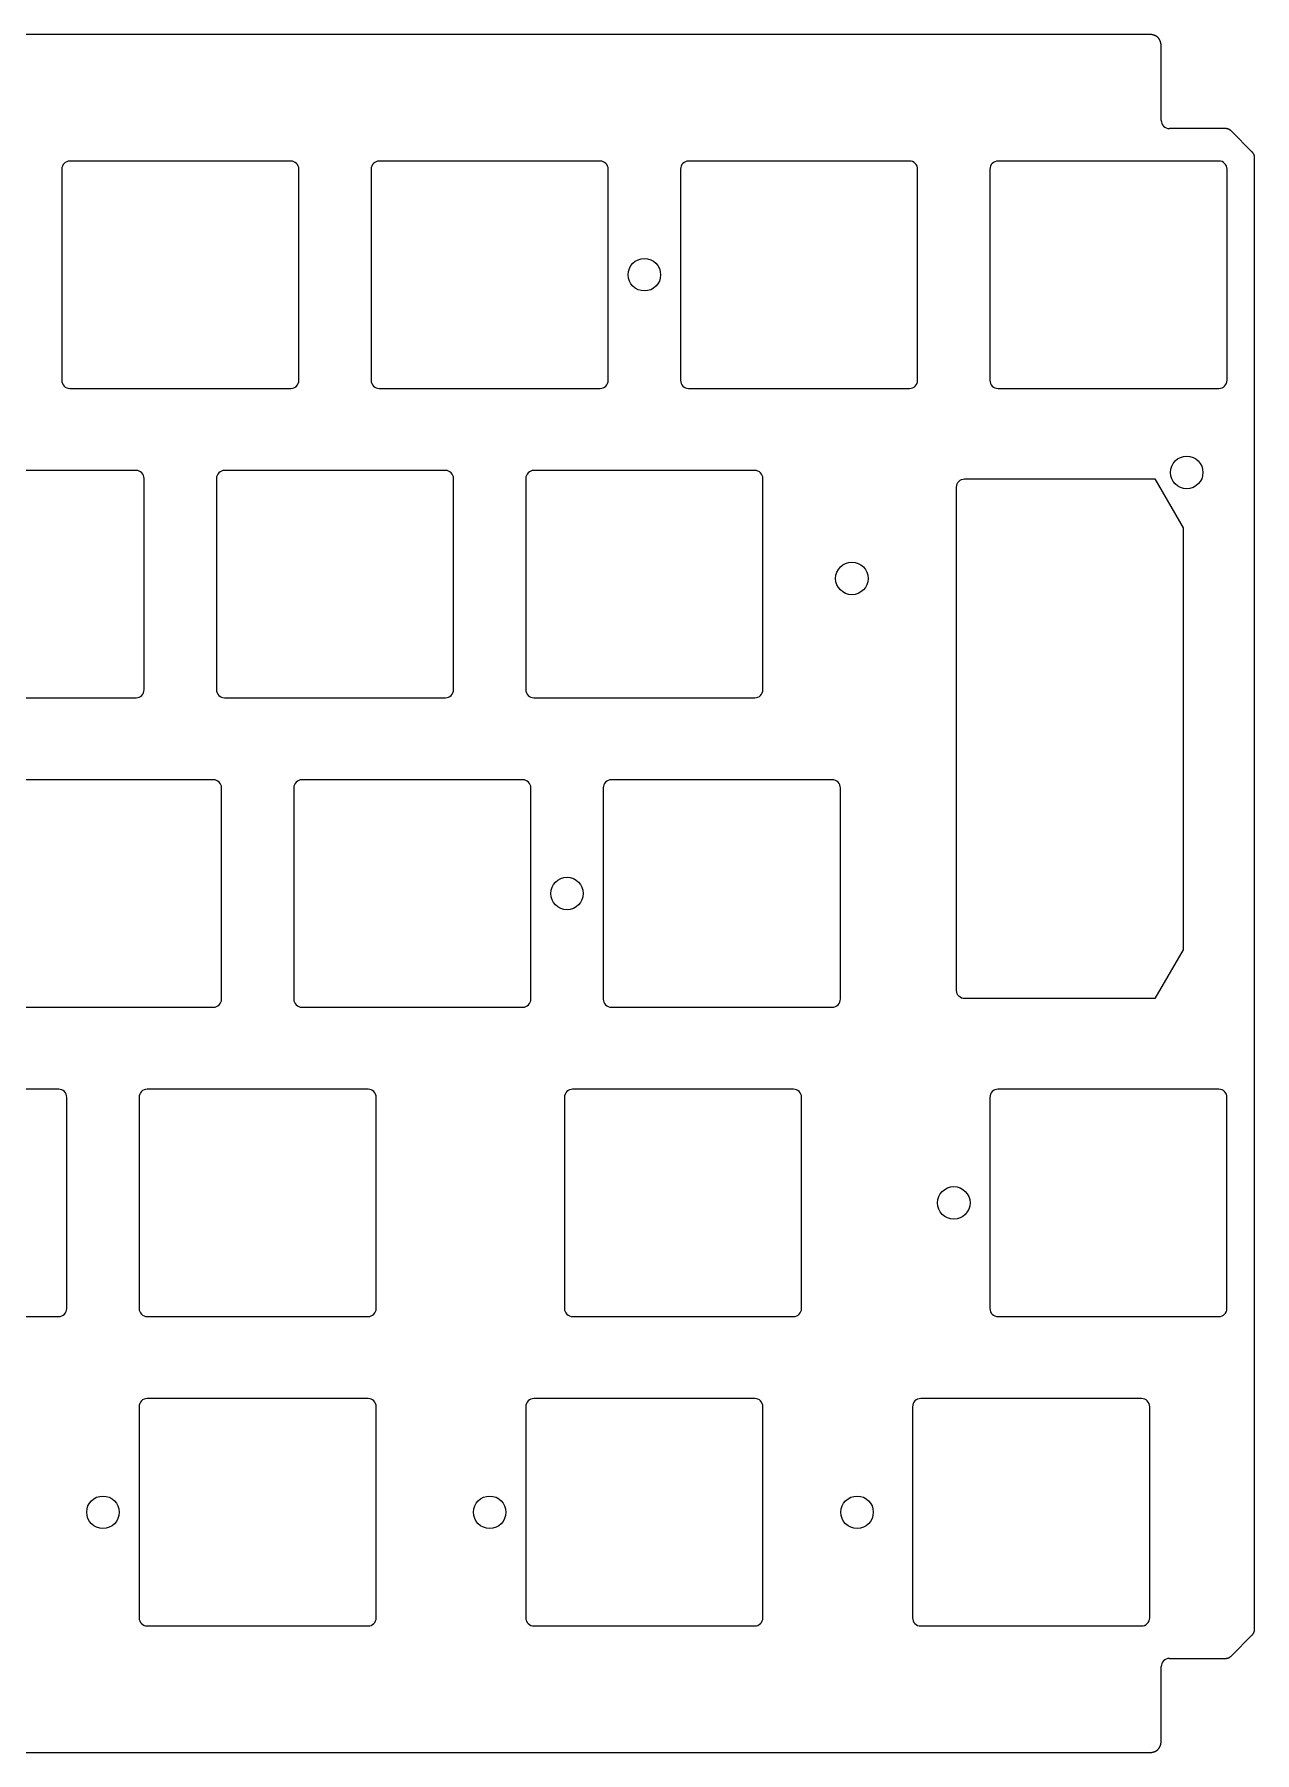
# Model space of a CAD drawing. Header units: millimetres. Extents: x -9 to 276, y -91 to 15.
# Drawn here: x 200.6 to 275.7, y -91 to 14.8 of the extents above; entities that cross this region are included whole.
import ezdxf

# ---------------------------------------------------------------- set-up
doc = ezdxf.new("R2010")
doc.units = ezdxf.units.MM
doc.layers.get('0').update_dxf_attribs({"linetype": 'CONTINUOUS'})
doc.layers.add('BLACK', color=7, linetype='CONTINUOUS')
doc.layers.add('Edge.Cuts', color=53, linetype='CONTINUOUS', true_color=0xc8a339)

msp = doc.modelspace()

# ---------------------------------------------------------------- linework, layer by layer
for points in [[(240.35, 6.5), (240.35, -6.5, 0.4142123908), (240.85, -7), (254.45, -7, 0.4142135624), (254.95, -6.5), (254.95, 6.5, 0.4142135624), (254.45, 7), (240.85, 7, 0.4142123908)], [(259.4, 6.5), (259.4, -6.5, 0.4142123908), (259.9, -7), (273.5, -7, 0.4142135624), (274, -6.5), (274, 6.5, 0.4142135624), (273.5, 7), (259.9, 7, 0.4142123908)], [(257.34375, -44.075), (257.34375, -13.075, -0.4142135624), (257.84375, -12.575), (269.56175, -12.575), (271.29375, -15.575), (271.29375, -41.575), (269.56175, -44.575), (257.84375, -44.575, -0.4142123908)], [(235.59375, -31.6), (235.59375, -44.6, 0.4142123908), (236.09375, -45.1), (249.69375, -45.1, 0.4142135624), (250.19375, -44.6), (250.19375, -31.6, 0.4142135624), (249.69375, -31.1), (236.09375, -31.1, 0.4142123908)]]:
    msp.add_lwpolyline(points, format="xyb", close=True)
for centre in [(238.125, 0), (271.51875, -12.175), (233.3625, -38.1)]:
    msp.add_circle(centre, 1)
at = {"layer": 'BLACK', "linetype": 'Continuous'}
for p, q in [((233.20625, -50.652003), (233.20625, -63.652051)), ((247.306162, -50.152051), (233.70625, -50.152051)), ((247.80625, -63.651903), (247.80625, -50.644041)), ((259.397462, -50.652003), (259.397462, -63.652003)), ((273.497462, -50.152003), (259.897462, -50.152003)), ((273.997462, -63.652003), (273.997462, -50.652003)), ((233.706262, -64.152051), (247.312407, -64.152051)), ((259.897462, -64.152003), (273.497462, -64.152003))]:
    msp.add_line(p, q, dxfattribs=at)
at = {"layer": 'BLACK'}
msp.add_circle((257.175, -57.15), 1, dxfattribs=at)
for centre, radius, start, end in [((233.706162, -50.652003), 0.499912, 89.98991497, 180), ((247.306162, -50.652203), 0.500152, 0.9350487, 90), ((259.897462, -50.652003), 0.5, 90, 180), ((273.497462, -50.652003), 0.5, 0, 90), ((233.706262, -63.652103), 0.499948, 179.99404138, 270), ((247.306062, -63.651903), 0.500188, 270.7268293, 0), ((259.897462, -63.652003), 0.5, 180, 270), ((273.497462, -63.652003), 0.5, 270, 0)]:
    msp.add_arc(centre, radius, start, end, dxfattribs=at)
at = {"layer": 'Edge.Cuts', "linetype": 'CONTINUOUS'}
for p, q in [((269.150556, 14.8), (186.150852, 14.8)), ((269.158048, 14.799982), (269.150556, 14.8)), ((269.169203, 14.79989), (269.158048, 14.799982)), ((269.180241, 14.799719), (269.169203, 14.79989)), ((269.191162, 14.799471), (269.180241, 14.799719)), ((269.201967, 14.799146), (269.191162, 14.799471)), ((269.212659, 14.798746), (269.201967, 14.799146)), ((269.223237, 14.79827), (269.212659, 14.798746)), ((269.233703, 14.797719), (269.223237, 14.79827)), ((269.244058, 14.797096), (269.233703, 14.797719)), ((269.254303, 14.796399), (269.244058, 14.797096)), ((269.264439, 14.79563), (269.254303, 14.796399)), ((269.274467, 14.79479), (269.264439, 14.79563)), ((269.284389, 14.793879), (269.274467, 14.79479)), ((269.294204, 14.792898), (269.284389, 14.793879)), ((269.303916, 14.791848), (269.294204, 14.792898)), ((269.313523, 14.790729), (269.303916, 14.791848)), ((269.323028, 14.789543), (269.313523, 14.790729)), ((269.332431, 14.788289), (269.323028, 14.789543)), ((269.341734, 14.786968), (269.332431, 14.788289)), ((269.350937, 14.785582), (269.341734, 14.786968)), ((269.360041, 14.78413), (269.350937, 14.785582)), ((269.369048, 14.782613), (269.360041, 14.78413)), ((269.377958, 14.781032), (269.369048, 14.782613)), ((269.386773, 14.779387), (269.377958, 14.781032)), ((269.395493, 14.777679), (269.386773, 14.779387)), ((269.404119, 14.775909), (269.395493, 14.777679)), ((269.412653, 14.774076), (269.404119, 14.775909)), ((269.421095, 14.772182), (269.412653, 14.774076)), ((269.429446, 14.770227), (269.421095, 14.772182)), ((269.437708, 14.768212), (269.429446, 14.770227)), ((269.44588, 14.766136), (269.437708, 14.768212)), ((269.453964, 14.764001), (269.44588, 14.766136)), ((269.461961, 14.761806), (269.453964, 14.764001)), ((269.469872, 14.759553), (269.461961, 14.761806)), ((269.477698, 14.757242), (269.469872, 14.759553)), ((269.485439, 14.754872), (269.477698, 14.757242)), ((269.493097, 14.752446), (269.485439, 14.754872)), ((269.500672, 14.749961), (269.493097, 14.752446)), ((269.508165, 14.74742), (269.500672, 14.749961)), ((269.515577, 14.744823), (269.508165, 14.74742)), ((269.522909, 14.742169), (269.515577, 14.744823)), ((269.530162, 14.73946), (269.522909, 14.742169)), ((269.537336, 14.736695), (269.530162, 14.73946)), ((269.544432, 14.733874), (269.537336, 14.736695)), ((269.551452, 14.730999), (269.544432, 14.733874)), ((269.558396, 14.728069), (269.551452, 14.730999)), ((269.565264, 14.725084), (269.558396, 14.728069)), ((269.572058, 14.722045), (269.565264, 14.725084)), ((269.578777, 14.718951), (269.572058, 14.722045)), ((269.585424, 14.715804), (269.578777, 14.718951)), ((269.591999, 14.712603), (269.585424, 14.715804)), ((269.598502, 14.709348), (269.591999, 14.712603)), ((269.604934, 14.706039), (269.598502, 14.709348)), ((269.611296, 14.702677), (269.604934, 14.706039)), ((269.617588, 14.699261), (269.611296, 14.702677)), ((269.623812, 14.695792), (269.617588, 14.699261)), ((269.629968, 14.69227), (269.623812, 14.695792)), ((269.636056, 14.688695), (269.629968, 14.69227)), ((269.642077, 14.685066), (269.636056, 14.688695)), ((269.648033, 14.681385), (269.642077, 14.685066)), ((269.653922, 14.67765), (269.648033, 14.681385)), ((269.659747, 14.673862), (269.653922, 14.67765)), ((269.665507, 14.67002), (269.659747, 14.673862)), ((269.671204, 14.666125), (269.665507, 14.67002)), ((269.676837, 14.662177), (269.671204, 14.666125)), ((269.682407, 14.658175), (269.676837, 14.662177)), ((269.687916, 14.65412), (269.682407, 14.658175)), ((269.693363, 14.65001), (269.687916, 14.65412)), ((269.698749, 14.645847), (269.693363, 14.65001)), ((269.704074, 14.64163), (269.698749, 14.645847)), ((269.709339, 14.637359), (269.704074, 14.64163)), ((269.714544, 14.633033), (269.709339, 14.637359)), ((269.71969, 14.628652), (269.714544, 14.633033)), ((269.724778, 14.624216), (269.71969, 14.628652)), ((269.729807, 14.619726), (269.724778, 14.624216)), ((269.734778, 14.615179), (269.729807, 14.619726)), ((269.739691, 14.610578), (269.734778, 14.615179)), ((269.744547, 14.60592), (269.739691, 14.610578)), ((269.749347, 14.601206), (269.744547, 14.60592)), ((269.751726, 14.598827), (269.749347, 14.601206)), ((269.75409, 14.596435), (269.751726, 14.598827)), ((269.75644, 14.594028), (269.75409, 14.596435)), ((269.758777, 14.591607), (269.75644, 14.594028)), ((269.761099, 14.589171), (269.758777, 14.591607)), ((269.763408, 14.586722), (269.761099, 14.589171)), ((269.765703, 14.584257), (269.763408, 14.586722)), ((269.767983, 14.581779), (269.765703, 14.584257)), ((269.77025, 14.579285), (269.767983, 14.581779)), ((269.772503, 14.576778), (269.77025, 14.579285)), ((269.774743, 14.574255), (269.772503, 14.576778)), ((269.776968, 14.571718), (269.774743, 14.574255)), ((269.779181, 14.569166), (269.776968, 14.571718)), ((269.781379, 14.566599), (269.779181, 14.569166)), ((269.783564, 14.564018), (269.781379, 14.566599)), ((269.785735, 14.561421), (269.783564, 14.564018)), ((269.787892, 14.55881), (269.785735, 14.561421)), ((269.790036, 14.556184), (269.787892, 14.55881)), ((269.792167, 14.553542), (269.790036, 14.556184)), ((269.794283, 14.550885), (269.792167, 14.553542)), ((269.796387, 14.548213), (269.794283, 14.550885)), ((269.798477, 14.545526), (269.796387, 14.548213)), ((269.800554, 14.542823), (269.798477, 14.545526)), ((269.802616, 14.540106), (269.800554, 14.542823)), ((269.804667, 14.537372), (269.802616, 14.540106)), ((269.806702, 14.534624), (269.804667, 14.537372)), ((269.808726, 14.531859), (269.806702, 14.534624)), ((269.810735, 14.529079), (269.808726, 14.531859)), ((269.812731, 14.526283), (269.810735, 14.529079)), ((269.814714, 14.523472), (269.812731, 14.526283)), ((269.816684, 14.520644), (269.814714, 14.523472)), ((269.818639, 14.517801), (269.816684, 14.520644)), ((269.820583, 14.514941), (269.818639, 14.517801)), ((269.822512, 14.512066), (269.820583, 14.514941)), ((269.824429, 14.509174), (269.822512, 14.512066)), ((269.826331, 14.506267), (269.824429, 14.509174)), ((269.828221, 14.503342), (269.826331, 14.506267)), ((269.830097, 14.500402), (269.828221, 14.503342)), ((269.831961, 14.497444), (269.830097, 14.500402)), ((269.83381, 14.494472), (269.831961, 14.497444)), ((269.835647, 14.491481), (269.83381, 14.494472)), ((269.83747, 14.488475), (269.835647, 14.491481)), ((269.839281, 14.48545), (269.83747, 14.488475)), ((269.841077, 14.482411), (269.839281, 14.48545)), ((269.842861, 14.479352), (269.841077, 14.482411)), ((269.84463, 14.476279), (269.842861, 14.479352)), ((269.846388, 14.473187), (269.84463, 14.476279)), ((269.848131, 14.470079), (269.846388, 14.473187)), ((269.849861, 14.466952), (269.848131, 14.470079)), ((269.851578, 14.46381), (269.849861, 14.466952)), ((269.853282, 14.460648), (269.851578, 14.46381)), ((269.854971, 14.457471), (269.853282, 14.460648)), ((269.856649, 14.454274), (269.854971, 14.457471)), ((269.858312, 14.451062), (269.856649, 14.454274)), ((269.859963, 14.447829), (269.858312, 14.451062)), ((269.861599, 14.444582), (269.859963, 14.447829)), ((269.863223, 14.441313), (269.861599, 14.444582)), ((269.864832, 14.438029), (269.863223, 14.441313)), ((269.866429, 14.434724), (269.864832, 14.438029)), ((269.868011, 14.431405), (269.866429, 14.434724)), ((269.869581, 14.428063), (269.868011, 14.431405)), ((269.871136, 14.424706), (269.869581, 14.428063)), ((269.87268, 14.421328), (269.871136, 14.424706)), ((269.874208, 14.417934), (269.87268, 14.421328)), ((269.875724, 14.414518), (269.874208, 14.417934)), ((269.877224, 14.411087), (269.875724, 14.414518)), ((269.878713, 14.407633), (269.877224, 14.411087)), ((269.880187, 14.404164), (269.878713, 14.407633)), ((269.881648, 14.400672), (269.880187, 14.404164)), ((269.883094, 14.397165), (269.881648, 14.400672)), ((269.884528, 14.393635), (269.883094, 14.397165)), ((269.885947, 14.390089), (269.884528, 14.393635)), ((269.887353, 14.386519), (269.885947, 14.390089)), ((269.888744, 14.382934), (269.887353, 14.386519)), ((269.890122, 14.379326), (269.888744, 14.382934)), ((269.891485, 14.375701), (269.890122, 14.379326)), ((269.892836, 14.372053), (269.891485, 14.375701)), ((269.894171, 14.368388), (269.892836, 14.372053)), ((269.895494, 14.364699), (269.894171, 14.368388)), ((269.8968, 14.360995), (269.895494, 14.364699)), ((269.898095, 14.357265), (269.8968, 14.360995)), ((269.899373, 14.35352), (269.898095, 14.357265)), ((269.900639, 14.34975), (269.899373, 14.35352)), ((269.90189, 14.345963), (269.900639, 14.34975)), ((269.903127, 14.342151), (269.90189, 14.345963)), ((269.904349, 14.338323), (269.903127, 14.342151)), ((269.905557, 14.33447), (269.904349, 14.338323)), ((269.90675, 14.3306), (269.905557, 14.33447)), ((269.90793, 14.326703), (269.90675, 14.3306)), ((269.909093, 14.322791), (269.90793, 14.326703)), ((269.910244, 14.318852), (269.909093, 14.322791)), ((269.911378, 14.314897), (269.910244, 14.318852)), ((269.9125, 14.310914), (269.911378, 14.314897)), ((269.913605, 14.306916), (269.9125, 14.310914)), ((269.914696, 14.302889), (269.913605, 14.306916)), ((269.915772, 14.298847), (269.914696, 14.302889)), ((269.916834, 14.294777), (269.915772, 14.298847)), ((269.917879, 14.29069), (269.916834, 14.294777)), ((269.918911, 14.286575), (269.917879, 14.29069)), ((269.919926, 14.282444), (269.918911, 14.286575)), ((269.920928, 14.278284), (269.919926, 14.282444)), ((269.921913, 14.274107), (269.920928, 14.278284)), ((269.922884, 14.269902), (269.921913, 14.274107)), ((269.923839, 14.265679), (269.922884, 14.269902)), ((269.924779, 14.261428), (269.923839, 14.265679)), ((269.925702, 14.25716), (269.924779, 14.261428)), ((269.926612, 14.252861), (269.925702, 14.25716)), ((269.927504, 14.248546), (269.926612, 14.252861)), ((269.928382, 14.244201), (269.927504, 14.248546)), ((269.929243, 14.239839), (269.928382, 14.244201)), ((269.93009, 14.235447), (269.929243, 14.239839)), ((269.930919, 14.231037), (269.93009, 14.235447)), ((269.931734, 14.226596), (269.930919, 14.231037)), ((269.932532, 14.222139), (269.931734, 14.226596)), ((269.933314, 14.21765), (269.932532, 14.222139)), ((269.934079, 14.213143), (269.933314, 14.21765)), ((269.93483, 14.208605), (269.934079, 14.213143)), ((269.935562, 14.20405), (269.93483, 14.208605)), ((269.93628, 14.199462), (269.935562, 14.20405)), ((269.93698, 14.194857), (269.93628, 14.199462)), ((269.937664, 14.19022), (269.93698, 14.194857)), ((269.938331, 14.185565), (269.937664, 14.19022)), ((269.938982, 14.180877), (269.938331, 14.185565)), ((269.939615, 14.176171), (269.938982, 14.180877)), ((269.940233, 14.171432), (269.939615, 14.176171)), ((269.940832, 14.166676), (269.940233, 14.171432)), ((269.941415, 14.161885), (269.940832, 14.166676)), ((269.941981, 14.157077), (269.941415, 14.161885)), ((269.94253, 14.152235), (269.941981, 14.157077)), ((269.943061, 14.147374), (269.94253, 14.152235)), ((269.943575, 14.142479), (269.943061, 14.147374)), ((269.944071, 14.137566), (269.943575, 14.142479)), ((269.944551, 14.132618), (269.944071, 14.137566)), ((269.945012, 14.127651), (269.944551, 14.132618)), ((269.945456, 14.12265), (269.945012, 14.127651)), ((269.945882, 14.11763), (269.945456, 14.12265)), ((269.94629, 14.112574), (269.945882, 14.11763)), ((269.94668, 14.1075), (269.94629, 14.112574)), ((269.947052, 14.102389), (269.94668, 14.1075)), ((269.947405, 14.09726), (269.947052, 14.102389)), ((269.947741, 14.092095), (269.947405, 14.09726)), ((269.948058, 14.08691), (269.947741, 14.092095)), ((269.948357, 14.081689), (269.948058, 14.08691)), ((269.948637, 14.076449), (269.948357, 14.081689)), ((269.948899, 14.071171), (269.948637, 14.076449)), ((269.949141, 14.065874), (269.948899, 14.071171)), ((269.949365, 14.06054), (269.949141, 14.065874)), ((269.94957, 14.055186), (269.949365, 14.06054)), ((269.949756, 14.049794), (269.94957, 14.055186)), ((269.949923, 14.044383), (269.949756, 14.049794)), ((269.95007, 14.038933), (269.949923, 14.044383)), ((269.950199, 14.033464), (269.95007, 14.038933)), ((269.950307, 14.027956), (269.950199, 14.033464)), ((269.950397, 14.022428), (269.950307, 14.027956)), ((269.950466, 14.016861), (269.950397, 14.022428)), ((269.950516, 14.011274), (269.950466, 14.016861)), ((269.950546, 14.005647), (269.950516, 14.011274)), ((269.950556, 14), (269.950546, 14.005647)), ((269.950556, 9.5), (269.950556, 14)), ((273.892893, 9), (270.450556, 9)), ((273.893601, 9), (273.892893, 9)), ((273.900408, 8.999952), (273.893601, 9)), ((273.907167, 8.999824), (273.900408, 8.999952)), ((273.913879, 8.999618), (273.907167, 8.999824)), ((273.920543, 8.999334), (273.913879, 8.999618)), ((273.92716, 8.998973), (273.920543, 8.999334)), ((273.933732, 8.998534), (273.92716, 8.998973)), ((273.940259, 8.998018), (273.933732, 8.998534)), ((273.946741, 8.997426), (273.940259, 8.998018)), ((273.953179, 8.996758), (273.946741, 8.997426)), ((273.959574, 8.996015), (273.953179, 8.996758)), ((273.965927, 8.995196), (273.959574, 8.996015)), ((273.972238, 8.994302), (273.965927, 8.995196)), ((273.978508, 8.993334), (273.972238, 8.994302)), ((273.984737, 8.992291), (273.978508, 8.993334)), ((273.990926, 8.991174), (273.984737, 8.992291)), ((273.997076, 8.989983), (273.990926, 8.991174)), ((274.003187, 8.988718), (273.997076, 8.989983)), ((274.00926, 8.98738), (274.003187, 8.988718)), ((274.015296, 8.985968), (274.00926, 8.98738)), ((274.021295, 8.984483), (274.015296, 8.985968)), ((274.027258, 8.982925), (274.021295, 8.984483)), ((274.033185, 8.981294), (274.027258, 8.982925)), ((274.039077, 8.979589), (274.033185, 8.981294)), ((274.044934, 8.977811), (274.039077, 8.979589)), ((274.050758, 8.97596), (274.044934, 8.977811)), ((274.056548, 8.974036), (274.050758, 8.97596)), ((274.062305, 8.972039), (274.056548, 8.974036)), ((274.068029, 8.969968), (274.062305, 8.972039)), ((274.073722, 8.967824), (274.068029, 8.969968)), ((274.079384, 8.965606), (274.073722, 8.967824)), ((274.085014, 8.963314), (274.079384, 8.965606)), ((274.087818, 8.96214), (274.085014, 8.963314)), ((274.090615, 8.960948), (274.087818, 8.96214)), ((274.093404, 8.959738), (274.090615, 8.960948)), ((274.096185, 8.958508), (274.093404, 8.959738)), ((274.098959, 8.95726), (274.096185, 8.958508)), ((274.101726, 8.955994), (274.098959, 8.95726)), ((274.104486, 8.954708), (274.101726, 8.955994)), ((274.107238, 8.953404), (274.104486, 8.954708)), ((274.109984, 8.952082), (274.107238, 8.953404)), ((274.112722, 8.95074), (274.109984, 8.952082)), ((274.115453, 8.949379), (274.112722, 8.95074)), ((274.118177, 8.948), (274.115453, 8.949379)), ((274.120895, 8.946602), (274.118177, 8.948)), ((274.123605, 8.945185), (274.120895, 8.946602)), ((274.126309, 8.943748), (274.123605, 8.945185)), ((274.129005, 8.942293), (274.126309, 8.943748)), ((274.131696, 8.940818), (274.129005, 8.942293)), ((274.134379, 8.939325), (274.131696, 8.940818)), ((274.137056, 8.937812), (274.134379, 8.939325)), ((274.139726, 8.93628), (274.137056, 8.937812)), ((274.142391, 8.934728), (274.139726, 8.93628)), ((274.145047, 8.933157), (274.142391, 8.934728)), ((274.147699, 8.931567), (274.145047, 8.933157)), ((274.150343, 8.929957), (274.147699, 8.931567)), ((274.152981, 8.928327), (274.150343, 8.929957)), ((274.155613, 8.926678), (274.152981, 8.928327)), ((274.158239, 8.925009), (274.155613, 8.926678)), ((274.160857, 8.923321), (274.158239, 8.925009)), ((274.163471, 8.921612), (274.160857, 8.923321)), ((274.166078, 8.919884), (274.163471, 8.921612)), ((274.168679, 8.918134), (274.166078, 8.919884)), ((274.171273, 8.916366), (274.168679, 8.918134)), ((274.173863, 8.914577), (274.171273, 8.916366)), ((274.176445, 8.912769), (274.173863, 8.914577)), ((274.179023, 8.910939), (274.176445, 8.912769)), ((274.181593, 8.90909), (274.179023, 8.910939)), ((274.184159, 8.907219), (274.181593, 8.90909)), ((274.186717, 8.905329), (274.184159, 8.907219)), ((274.189271, 8.903417), (274.186717, 8.905329)), ((274.191817, 8.901486), (274.189271, 8.903417)), ((274.19436, 8.899532), (274.191817, 8.901486)), ((274.196895, 8.897559), (274.19436, 8.899532)), ((274.199427, 8.895564), (274.196895, 8.897559)), ((274.20195, 8.893549), (274.199427, 8.895564)), ((274.20447, 8.891511), (274.20195, 8.893549)), ((274.206982, 8.889454), (274.20447, 8.891511)), ((274.209491, 8.887374), (274.206982, 8.889454)), ((274.211992, 8.885274), (274.209491, 8.887374)), ((274.21449, 8.88315), (274.211992, 8.885274)), ((274.21698, 8.881007), (274.21449, 8.88315)), ((274.219466, 8.87884), (274.21698, 8.881007)), ((274.221945, 8.876654), (274.219466, 8.87884)), ((274.224421, 8.874443), (274.221945, 8.876654)), ((274.226888, 8.872213), (274.224421, 8.874443)), ((274.229353, 8.869958), (274.226888, 8.872213)), ((274.23181, 8.867683), (274.229353, 8.869958)), ((274.234264, 8.865383), (274.23181, 8.867683)), ((274.23671, 8.863064), (274.234264, 8.865383)), ((274.239154, 8.860719), (274.23671, 8.863064)), ((274.241589, 8.858355), (274.239154, 8.860719)), ((274.244022, 8.855964), (274.241589, 8.858355)), ((274.246446, 8.853554), (274.244022, 8.855964)), ((275.553553, 7.546447), (274.246446, 8.853554)), ((275.554053, 7.545946), (275.553553, 7.546447)), ((275.558833, 7.541098), (275.554053, 7.545946)), ((275.563523, 7.536229), (275.558833, 7.541098)), ((275.568123, 7.531338), (275.563523, 7.536229)), ((275.572634, 7.526424), (275.568123, 7.531338)), ((275.577058, 7.521489), (275.572634, 7.526424)), ((275.581394, 7.516532), (275.577058, 7.521489)), ((275.585645, 7.511552), (275.581394, 7.516532)), ((275.58981, 7.50655), (275.585645, 7.511552)), ((275.59389, 7.501525), (275.58981, 7.50655)), ((275.597886, 7.496478), (275.59389, 7.501525)), ((275.601799, 7.491406), (275.597886, 7.496478)), ((275.60563, 7.486312), (275.601799, 7.491406)), ((275.609378, 7.481194), (275.60563, 7.486312)), ((275.613045, 7.476052), (275.609378, 7.481194)), ((275.616632, 7.470886), (275.613045, 7.476052)), ((275.620139, 7.465695), (275.616632, 7.470886)), ((275.623566, 7.460479), (275.620139, 7.465695)), ((275.626914, 7.455239), (275.623566, 7.460479)), ((275.630184, 7.449972), (275.626914, 7.455239)), ((275.633375, 7.44468), (275.630184, 7.449972)), ((275.63649, 7.439362), (275.633375, 7.44468)), ((275.639527, 7.434018), (275.63649, 7.439362)), ((275.642488, 7.428646), (275.639527, 7.434018)), ((275.645373, 7.423247), (275.642488, 7.428646)), ((275.648182, 7.417821), (275.645373, 7.423247)), ((275.650915, 7.412366), (275.648182, 7.417821)), ((275.653574, 7.406883), (275.650915, 7.412366)), ((275.656158, 7.401371), (275.653574, 7.406883)), ((202.25, 6.5), (202.25, -6.5)), ((216.35, 7), (202.75, 7)), ((216.85, -6.5), (216.85, 6.5)), ((221.3, 6.5), (221.3, -6.5)), ((235.4, 7), (221.8, 7)), ((235.9, -6.5), (235.9, 6.5)), ((275.658667, 7.395829), (275.656158, 7.401371)), ((275.661102, 7.390257), (275.658667, 7.395829)), ((275.663463, 7.384655), (275.661102, 7.390257)), ((275.664616, 7.381843), (275.663463, 7.384655)), ((275.66575, 7.379022), (275.664616, 7.381843)), ((275.666866, 7.376194), (275.66575, 7.379022)), ((275.667963, 7.373358), (275.666866, 7.376194)), ((275.669043, 7.370514), (275.667963, 7.373358)), ((275.670103, 7.367662), (275.669043, 7.370514)), ((275.671146, 7.364801), (275.670103, 7.367662)), ((275.67217, 7.361933), (275.671146, 7.364801)), ((275.673176, 7.359057), (275.67217, 7.361933)), ((275.674164, 7.356172), (275.673176, 7.359057)), ((275.675133, 7.353278), (275.674164, 7.356172)), ((275.676084, 7.350377), (275.675133, 7.353278)), ((275.677017, 7.347466), (275.676084, 7.350377)), ((275.677931, 7.344548), (275.677017, 7.347466)), ((275.678827, 7.34162), (275.677931, 7.344548)), ((275.679705, 7.338685), (275.678827, 7.34162)), ((275.680565, 7.335739), (275.679705, 7.338685)), ((275.681406, 7.332786), (275.680565, 7.335739)), ((275.682229, 7.329823), (275.681406, 7.332786)), ((275.683034, 7.326852), (275.682229, 7.329823)), ((275.68382, 7.32387), (275.683034, 7.326852)), ((275.684588, 7.320881), (275.68382, 7.32387)), ((275.685338, 7.317882), (275.684588, 7.320881)), ((275.68607, 7.314874), (275.685338, 7.317882)), ((275.686783, 7.311855), (275.68607, 7.314874)), ((275.687478, 7.308829), (275.686783, 7.311855)), ((275.688154, 7.305792), (275.687478, 7.308829)), ((275.688812, 7.302746), (275.688154, 7.305792)), ((275.689452, 7.299689), (275.688812, 7.302746)), ((275.690073, 7.296625), (275.689452, 7.299689)), ((275.690676, 7.293548), (275.690073, 7.296625)), ((275.69126, 7.290464), (275.690676, 7.293548)), ((275.691826, 7.287367), (275.69126, 7.290464)), ((275.692373, 7.284263), (275.691826, 7.287367)), ((275.692902, 7.281146), (275.692373, 7.284263)), ((275.693411, 7.278021), (275.692902, 7.281146)), ((275.693903, 7.274884), (275.693411, 7.278021)), ((275.694376, 7.271739), (275.693903, 7.274884)), ((275.69483, 7.268581), (275.694376, 7.271739)), ((275.695265, 7.265414), (275.69483, 7.268581)), ((275.695681, 7.262235), (275.695265, 7.265414)), ((275.696079, 7.259048), (275.695681, 7.262235)), ((275.696458, 7.255846), (275.696079, 7.259048)), ((275.696817, 7.252637), (275.696458, 7.255846)), ((275.697158, 7.249414), (275.696817, 7.252637)), ((275.69748, 7.246184), (275.697158, 7.249414)), ((275.697783, 7.242938), (275.69748, 7.246184)), ((275.698067, 7.239685), (275.697783, 7.242938)), ((275.698331, 7.236417), (275.698067, 7.239685)), ((275.698576, 7.233142), (275.698331, 7.236417)), ((275.698803, 7.229851), (275.698576, 7.233142)), ((275.699009, 7.226552), (275.698803, 7.229851)), ((275.699197, 7.223238), (275.699009, 7.226552)), ((275.699364, 7.219916), (275.699197, 7.223238)), ((275.699513, 7.216579), (275.699364, 7.219916)), ((275.699642, 7.213233), (275.699513, 7.216579)), ((275.699751, 7.209872), (275.699642, 7.213233)), ((275.69984, 7.206502), (275.699751, 7.209872)), ((275.69991, 7.203116), (275.69984, 7.206502)), ((275.69996, 7.199722), (275.69991, 7.203116)), ((275.69999, 7.196312), (275.69996, 7.199722)), ((275.7, 7.192893), (275.69999, 7.196312)), ((275.7, -83.39289), (275.7, 7.192893)), ((202.75, -7), (216.35, -7)), ((221.8, -7), (235.4, -7)), ((206.825, -12.05), (193.225, -12.05)), ((207.325, -25.55), (207.325, -12.55)), ((211.775, -12.55), (211.775, -25.55)), ((225.875, -12.05), (212.275, -12.05)), ((226.375, -25.55), (226.375, -12.55)), ((230.825, -12.55), (230.825, -25.55)), ((244.925, -12.05), (231.325, -12.05)), ((245.425, -25.55), (245.425, -12.55)), ((193.225, -26.05), (206.825, -26.05)), ((212.275, -26.05), (225.875, -26.05)), ((231.325, -26.05), (244.925, -26.05)), ((211.5875, -31.1), (197.9875, -31.1)), ((212.0875, -44.6), (212.0875, -31.6)), ((216.5375, -31.6), (216.5375, -44.6)), ((230.6375, -31.1), (217.0375, -31.1)), ((231.1375, -44.6), (231.1375, -31.6)), ((197.9875, -45.1), (211.5875, -45.1)), ((217.0375, -45.1), (230.6375, -45.1)), ((202.0625, -50.15), (188.4625, -50.15)), ((202.5625, -63.65), (202.5625, -50.65)), ((207.0125, -50.65), (207.0125, -63.65)), ((221.1125, -50.15), (207.5125, -50.15)), ((221.6125, -63.65), (221.6125, -50.65)), ((188.4625, -64.15), (202.0625, -64.15)), ((207.5125, -64.15), (221.1125, -64.15)), ((275.663314, -83.585011), (275.665606, -83.57938)), ((275.665606, -83.57938), (275.667824, -83.573718)), ((275.667824, -83.573718), (275.669968, -83.568026)), ((275.669968, -83.568026), (275.672039, -83.562301)), ((275.672039, -83.562301), (275.674036, -83.556544)), ((275.674036, -83.556544), (275.67596, -83.550754)), ((275.67596, -83.550754), (275.677811, -83.54493)), ((275.677811, -83.54493), (275.679589, -83.539073)), ((275.679589, -83.539073), (275.681294, -83.533181)), ((275.681294, -83.533181), (275.682925, -83.527254)), ((275.682925, -83.527254), (275.684483, -83.521292)), ((275.684483, -83.521292), (275.685968, -83.515293)), ((275.685968, -83.515293), (275.68738, -83.509257)), ((275.68738, -83.509257), (275.688718, -83.503184)), ((275.688718, -83.503184), (275.689983, -83.497072)), ((275.689983, -83.497072), (275.691174, -83.490922)), ((275.691174, -83.490922), (275.692291, -83.484733)), ((275.692291, -83.484733), (275.693333, -83.478504)), ((275.693333, -83.478504), (275.694302, -83.472234)), ((275.694302, -83.472234), (275.695196, -83.465924)), ((275.695196, -83.465924), (275.696015, -83.459571)), ((275.696015, -83.459571), (275.696758, -83.453176)), ((275.696758, -83.453176), (275.697426, -83.446738)), ((275.697426, -83.446738), (275.698018, -83.440255)), ((275.698018, -83.440255), (275.698534, -83.433729)), ((275.698534, -83.433729), (275.698973, -83.427157)), ((275.698973, -83.427157), (275.699334, -83.42054)), ((275.699334, -83.42054), (275.699618, -83.413876)), ((275.699618, -83.413876), (275.699824, -83.407164)), ((275.699824, -83.407164), (275.699952, -83.400405)), ((275.699952, -83.400405), (275.7, -83.393597)), ((275.7, -83.393597), (275.7, -83.39289)), ((274.246446, -85.05355), (275.553553, -83.746443)), ((275.553553, -83.746443), (275.555963, -83.744019)), ((275.555963, -83.744019), (275.558354, -83.741586)), ((275.558354, -83.741586), (275.560718, -83.739151)), ((275.560718, -83.739151), (275.563063, -83.736707)), ((275.563063, -83.736707), (275.565383, -83.734261)), ((275.565383, -83.734261), (275.567682, -83.731807)), ((275.567682, -83.731807), (275.569957, -83.72935)), ((275.569957, -83.72935), (275.572212, -83.726885)), ((275.572212, -83.726885), (275.574442, -83.724418)), ((275.574442, -83.724418), (275.576653, -83.721942)), ((275.576653, -83.721942), (275.57884, -83.719463)), ((275.57884, -83.719463), (275.581007, -83.716976)), ((275.581007, -83.716976), (275.58315, -83.714487)), ((275.58315, -83.714487), (275.585273, -83.711989)), ((275.585273, -83.711989), (275.587373, -83.709488)), ((275.587373, -83.709488), (275.589453, -83.706979)), ((275.589453, -83.706979), (275.591511, -83.704467)), ((275.591511, -83.704467), (275.593548, -83.701947)), ((275.593548, -83.701947), (275.595563, -83.699423)), ((275.595563, -83.699423), (275.597559, -83.696892)), ((275.597559, -83.696892), (275.599532, -83.694357)), ((275.599532, -83.694357), (275.601485, -83.691814)), ((275.601485, -83.691814), (275.603416, -83.689268)), ((275.603416, -83.689268), (275.605329, -83.686713)), ((275.605329, -83.686713), (275.607218, -83.684155)), ((275.607218, -83.684155), (275.609089, -83.681589)), ((275.609089, -83.681589), (275.610938, -83.679019)), ((275.610938, -83.679019), (275.612768, -83.676441)), ((275.612768, -83.676441), (275.614577, -83.67386)), ((275.614577, -83.67386), (275.616366, -83.67127)), ((275.616366, -83.67127), (275.618134, -83.668676)), ((275.618134, -83.668676), (275.619883, -83.666074)), ((275.619883, -83.666074), (275.621611, -83.663468)), ((275.621611, -83.663468), (275.62332, -83.660854)), ((275.62332, -83.660854), (275.625008, -83.658235)), ((275.625008, -83.658235), (275.626678, -83.655609)), ((275.626678, -83.655609), (275.628327, -83.652978)), ((275.628327, -83.652978), (275.629957, -83.650339)), ((275.629957, -83.650339), (275.631566, -83.647695)), ((275.631566, -83.647695), (275.633157, -83.645044)), ((275.633157, -83.645044), (275.634728, -83.642387)), ((275.634728, -83.642387), (275.63628, -83.639723)), ((275.63628, -83.639723), (275.637811, -83.637053)), ((275.637811, -83.637053), (275.639325, -83.634375)), ((275.639325, -83.634375), (275.640818, -83.631692)), ((275.640818, -83.631692), (275.642293, -83.629002)), ((275.642293, -83.629002), (275.643748, -83.626305)), ((275.643748, -83.626305), (275.645185, -83.623601)), ((275.645185, -83.623601), (275.646602, -83.620891)), ((275.646602, -83.620891), (275.648, -83.618173)), ((275.648, -83.618173), (275.649379, -83.61545)), ((275.649379, -83.61545), (275.65074, -83.612718)), ((275.65074, -83.612718), (275.652081, -83.60998)), ((275.652081, -83.60998), (275.653404, -83.607234)), ((275.653404, -83.607234), (275.654708, -83.604482)), ((275.654708, -83.604482), (275.655994, -83.601722)), ((275.655994, -83.601722), (275.65726, -83.598956)), ((275.65726, -83.598956), (275.658508, -83.596181)), ((275.658508, -83.596181), (275.659737, -83.5934)), ((275.659737, -83.5934), (275.660948, -83.590611)), ((275.660948, -83.590611), (275.66214, -83.587815)), ((275.66214, -83.587815), (275.663314, -83.585011)), ((270.450556, -85.199997), (273.892893, -85.199997)), ((273.892893, -85.199997), (273.896312, -85.199987)), ((273.896312, -85.199987), (273.899722, -85.199957)), ((273.899722, -85.199957), (273.903116, -85.199907)), ((273.903116, -85.199907), (273.906502, -85.199837)), ((273.906502, -85.199837), (273.909871, -85.199748)), ((273.909871, -85.199748), (273.913233, -85.199639)), ((273.913233, -85.199639), (273.916578, -85.19951)), ((273.916578, -85.19951), (273.919916, -85.199361)), ((273.919916, -85.199361), (273.923238, -85.199194)), ((273.923238, -85.199194), (273.926552, -85.199006)), ((273.926552, -85.199006), (273.929851, -85.1988)), ((273.929851, -85.1988), (273.933141, -85.198573)), ((273.933141, -85.198573), (273.936417, -85.198328)), ((273.936417, -85.198328), (273.939685, -85.198064)), ((273.939685, -85.198064), (273.942938, -85.19778)), ((273.942938, -85.19778), (273.946183, -85.197477)), ((273.946183, -85.197477), (273.949414, -85.197155)), ((273.949414, -85.197155), (273.952637, -85.196814)), ((273.952637, -85.196814), (273.955846, -85.196455)), ((273.955846, -85.196455), (273.959047, -85.196076)), ((273.959047, -85.196076), (273.962235, -85.195678)), ((273.962235, -85.195678), (273.965414, -85.195262)), ((273.965414, -85.195262), (273.96858, -85.194827)), ((273.96858, -85.194827), (273.971738, -85.194373)), ((273.971738, -85.194373), (273.974884, -85.1939)), ((273.974884, -85.1939), (273.978021, -85.193408)), ((273.978021, -85.193408), (273.981146, -85.192899)), ((273.981146, -85.192899), (273.984262, -85.19237)), ((273.984262, -85.19237), (273.987367, -85.191823)), ((273.987367, -85.191823), (273.990463, -85.191257)), ((273.990463, -85.191257), (273.993547, -85.190673)), ((273.993547, -85.190673), (273.996624, -85.19007)), ((273.996624, -85.19007), (273.999689, -85.189449)), ((273.999689, -85.189449), (274.002746, -85.188809)), ((274.002746, -85.188809), (274.005791, -85.188151)), ((274.005791, -85.188151), (274.008829, -85.187475)), ((274.008829, -85.187475), (274.011855, -85.18678)), ((274.011855, -85.18678), (274.014873, -85.186067)), ((274.014873, -85.186067), (274.017881, -85.185335)), ((274.017881, -85.185335), (274.020881, -85.184585)), ((274.020881, -85.184585), (274.02387, -85.183817)), ((274.02387, -85.183817), (274.026851, -85.183031)), ((274.026851, -85.183031), (274.029822, -85.182226)), ((274.029822, -85.182226), (274.032786, -85.181403)), ((274.032786, -85.181403), (274.035739, -85.180562)), ((274.035739, -85.180562), (274.038684, -85.179702)), ((274.038684, -85.179702), (274.04162, -85.178824)), ((274.04162, -85.178824), (274.044548, -85.177928)), ((274.044548, -85.177928), (274.047466, -85.177014)), ((274.047466, -85.177014), (274.050376, -85.176081)), ((274.050376, -85.176081), (274.053278, -85.17513)), ((274.053278, -85.17513), (274.056171, -85.174161)), ((274.056171, -85.174161), (274.059056, -85.173173)), ((274.059056, -85.173173), (274.061933, -85.172167)), ((274.061933, -85.172167), (274.064801, -85.171143)), ((274.064801, -85.171143), (274.067661, -85.1701)), ((274.067661, -85.1701), (274.070513, -85.16904)), ((274.070513, -85.16904), (274.073357, -85.16796)), ((274.073357, -85.16796), (274.076193, -85.166863)), ((274.076193, -85.166863), (274.079022, -85.165747)), ((274.079022, -85.165747), (274.081842, -85.164612)), ((274.081842, -85.164612), (274.084655, -85.16346)), ((274.084655, -85.16346), (274.090257, -85.161099)), ((274.090257, -85.161099), (274.095828, -85.158664)), ((274.095828, -85.158664), (274.10137, -85.156154)), ((274.10137, -85.156154), (274.106882, -85.153571)), ((274.106882, -85.153571), (274.112365, -85.150912)), ((274.112365, -85.150912), (274.11782, -85.148179)), ((274.11782, -85.148179), (274.123247, -85.14537)), ((274.123247, -85.14537), (274.128645, -85.142485)), ((274.128645, -85.142485), (274.134017, -85.139524)), ((274.134017, -85.139524), (274.139362, -85.136487)), ((274.139362, -85.136487), (274.14468, -85.133372)), ((274.14468, -85.133372), (274.149972, -85.13018)), ((274.149972, -85.13018), (274.155238, -85.126911)), ((274.155238, -85.126911), (274.160479, -85.123563)), ((274.160479, -85.123563), (274.165694, -85.120135)), ((274.165694, -85.120135), (274.170885, -85.116629)), ((274.170885, -85.116629), (274.176051, -85.113042)), ((274.176051, -85.113042), (274.181193, -85.109375)), ((274.181193, -85.109375), (274.186311, -85.105626)), ((274.186311, -85.105626), (274.191406, -85.101796)), ((274.191406, -85.101796), (274.196477, -85.097883)), ((274.196477, -85.097883), (274.201525, -85.093887)), ((274.201525, -85.093887), (274.20655, -85.089806)), ((274.20655, -85.089806), (274.211552, -85.085641)), ((274.211552, -85.085641), (274.216531, -85.081391)), ((274.216531, -85.081391), (274.221489, -85.077054)), ((274.221489, -85.077054), (274.226424, -85.072631)), ((274.226424, -85.072631), (274.231337, -85.068119)), ((274.231337, -85.068119), (274.236228, -85.063519)), ((274.236228, -85.063519), (274.241098, -85.05883)), ((274.241098, -85.05883), (274.245945, -85.05405)), ((274.245945, -85.05405), (274.246446, -85.05355)), ((269.950556, -90.199997), (269.950556, -85.699997)), ((269.331433, -90.988423), (269.336121, -90.987772)), ((269.336121, -90.987772), (269.340776, -90.987105)), ((269.340776, -90.987105), (269.345413, -90.986421)), ((269.345413, -90.986421), (269.350018, -90.985721)), ((269.350018, -90.985721), (269.354606, -90.985003)), ((269.354606, -90.985003), (269.359161, -90.984271)), ((269.359161, -90.984271), (269.363699, -90.98352)), ((269.363699, -90.98352), (269.368206, -90.982755)), ((269.368206, -90.982755), (269.372695, -90.981973)), ((269.372695, -90.981973), (269.377152, -90.981175)), ((269.377152, -90.981175), (269.381593, -90.98036)), ((269.381593, -90.98036), (269.386003, -90.979531)), ((269.386003, -90.979531), (269.390395, -90.978684)), ((269.390395, -90.978684), (269.394757, -90.977823)), ((269.394757, -90.977823), (269.399102, -90.976945)), ((269.399102, -90.976945), (269.403417, -90.976053)), ((269.403417, -90.976053), (269.407715, -90.975143)), ((269.407715, -90.975143), (269.411984, -90.97422)), ((269.411984, -90.97422), (269.416235, -90.97328)), ((269.416235, -90.97328), (269.420458, -90.972325)), ((269.420458, -90.972325), (269.424663, -90.971354)), ((269.424663, -90.971354), (269.42884, -90.970369)), ((269.42884, -90.970369), (269.433, -90.969367)), ((269.433, -90.969367), (269.437131, -90.968352)), ((269.437131, -90.968352), (269.441246, -90.96732)), ((269.441246, -90.96732), (269.445333, -90.966275)), ((269.445333, -90.966275), (269.449403, -90.965213)), ((269.449403, -90.965213), (269.453445, -90.964137)), ((269.453445, -90.964137), (269.457472, -90.963046)), ((269.457472, -90.963046), (269.46147, -90.961941)), ((269.46147, -90.961941), (269.465453, -90.960819)), ((269.465453, -90.960819), (269.469408, -90.959685)), ((269.469408, -90.959685), (269.473347, -90.958534)), ((269.473347, -90.958534), (269.477259, -90.957371)), ((269.477259, -90.957371), (269.481156, -90.956191)), ((269.481156, -90.956191), (269.485026, -90.954998)), ((269.485026, -90.954998), (269.488879, -90.95379)), ((269.488879, -90.95379), (269.492707, -90.952568)), ((269.492707, -90.952568), (269.496519, -90.951331)), ((269.496519, -90.951331), (269.500306, -90.95008)), ((269.500306, -90.95008), (269.504076, -90.948814)), ((269.504076, -90.948814), (269.507821, -90.947536)), ((269.507821, -90.947536), (269.511551, -90.946241)), ((269.511551, -90.946241), (269.515255, -90.944935)), ((269.515255, -90.944935), (269.518944, -90.943612)), ((269.518944, -90.943612), (269.522609, -90.942277)), ((269.522609, -90.942277), (269.526257, -90.940926)), ((269.526257, -90.940926), (269.529882, -90.939563)), ((269.529882, -90.939563), (269.53349, -90.938185)), ((269.53349, -90.938185), (269.537075, -90.936794)), ((269.537075, -90.936794), (269.540645, -90.935388)), ((269.540645, -90.935388), (269.544191, -90.933969)), ((269.544191, -90.933969), (269.547721, -90.932535)), ((269.547721, -90.932535), (269.551228, -90.931089)), ((269.551228, -90.931089), (269.55472, -90.929628)), ((269.55472, -90.929628), (269.558189, -90.928154)), ((269.558189, -90.928154), (269.561643, -90.926665)), ((269.561643, -90.926665), (269.565074, -90.925165)), ((269.565074, -90.925165), (269.56849, -90.923649)), ((269.56849, -90.923649), (269.571884, -90.922121)), ((269.571884, -90.922121), (269.575262, -90.920577)), ((269.575262, -90.920577), (269.578619, -90.919022)), ((269.578619, -90.919022), (269.581961, -90.917452)), ((269.581961, -90.917452), (269.58528, -90.91587)), ((269.58528, -90.91587), (269.588585, -90.914273)), ((269.588585, -90.914273), (269.591869, -90.912664)), ((269.591869, -90.912664), (269.595138, -90.91104)), ((269.595138, -90.91104), (269.598385, -90.909404)), ((269.598385, -90.909404), (269.601618, -90.907753)), ((269.601618, -90.907753), (269.60483, -90.90609)), ((269.60483, -90.90609), (269.608027, -90.904412)), ((269.608027, -90.904412), (269.611204, -90.902723)), ((269.611204, -90.902723), (269.614366, -90.901019)), ((269.614366, -90.901019), (269.617508, -90.899302)), ((269.617508, -90.899302), (269.620635, -90.897572)), ((269.620635, -90.897572), (269.623743, -90.895829)), ((269.623743, -90.895829), (269.626835, -90.894071)), ((269.626835, -90.894071), (269.629908, -90.892302)), ((269.629908, -90.892302), (269.632967, -90.890518)), ((269.632967, -90.890518), (269.636006, -90.888722)), ((269.636006, -90.888722), (269.639031, -90.886911)), ((269.639031, -90.886911), (269.642037, -90.885088)), ((269.642037, -90.885088), (269.645028, -90.883251)), ((269.645028, -90.883251), (269.648, -90.881402)), ((269.648, -90.881402), (269.650958, -90.879538)), ((269.650958, -90.879538), (269.653898, -90.877662)), ((269.653898, -90.877662), (269.656823, -90.875772)), ((269.656823, -90.875772), (269.65973, -90.87387)), ((269.65973, -90.87387), (269.662622, -90.871953)), ((269.662622, -90.871953), (269.665497, -90.870024)), ((269.665497, -90.870024), (269.668357, -90.86808)), ((269.668357, -90.86808), (269.6712, -90.866125)), ((269.6712, -90.866125), (269.674028, -90.864155)), ((269.674028, -90.864155), (269.676839, -90.862172)), ((269.676839, -90.862172), (269.679635, -90.860176)), ((269.679635, -90.860176), (269.682415, -90.858167)), ((269.682415, -90.858167), (269.68518, -90.856143)), ((269.68518, -90.856143), (269.687928, -90.854108)), ((269.687928, -90.854108), (269.690662, -90.852057)), ((269.690662, -90.852057), (269.693379, -90.849995)), ((269.693379, -90.849995), (269.696082, -90.847918)), ((269.696082, -90.847918), (269.698769, -90.845828)), ((269.698769, -90.845828), (269.701441, -90.843724)), ((269.701441, -90.843724), (269.704098, -90.841608)), ((269.704098, -90.841608), (269.70674, -90.839477)), ((269.70674, -90.839477), (269.709366, -90.837333)), ((269.709366, -90.837333), (269.711977, -90.835176)), ((269.711977, -90.835176), (269.714574, -90.833005)), ((269.714574, -90.833005), (269.717155, -90.83082)), ((269.717155, -90.83082), (269.719722, -90.828622)), ((269.719722, -90.828622), (269.722274, -90.826409)), ((269.722274, -90.826409), (269.724811, -90.824184)), ((269.724811, -90.824184), (269.727334, -90.821944)), ((269.727334, -90.821944), (269.729841, -90.819691)), ((269.729841, -90.819691), (269.732335, -90.817424)), ((269.732335, -90.817424), (269.734813, -90.815144)), ((269.734813, -90.815144), (269.737278, -90.812849)), ((269.737278, -90.812849), (269.739727, -90.81054)), ((269.739727, -90.81054), (269.742163, -90.808218)), ((269.742163, -90.808218), (269.744584, -90.805881)), ((269.744584, -90.805881), (269.746991, -90.803531)), ((269.746991, -90.803531), (269.749383, -90.801167)), ((269.749383, -90.801167), (269.751762, -90.798788)), ((269.751762, -90.798788), (269.756476, -90.793988)), ((269.756476, -90.793988), (269.761134, -90.789132)), ((269.761134, -90.789132), (269.765735, -90.784219)), ((269.765735, -90.784219), (269.770282, -90.779248)), ((269.770282, -90.779248), (269.774772, -90.774219)), ((269.774772, -90.774219), (269.779208, -90.769131)), ((269.779208, -90.769131), (269.783589, -90.763985)), ((269.783589, -90.763985), (269.787915, -90.75878)), ((269.787915, -90.75878), (269.792186, -90.753515)), ((269.792186, -90.753515), (269.796403, -90.74819)), ((269.796403, -90.74819), (269.800566, -90.742804)), ((269.800566, -90.742804), (269.804676, -90.737357)), ((269.804676, -90.737357), (269.808731, -90.731849)), ((269.808731, -90.731849), (269.812733, -90.726278)), ((269.812733, -90.726278), (269.816681, -90.720645)), ((269.816681, -90.720645), (269.820576, -90.714948)), ((269.820576, -90.714948), (269.824418, -90.709188)), ((269.824418, -90.709188), (269.828206, -90.703363)), ((269.828206, -90.703363), (269.831941, -90.697474)), ((269.831941, -90.697474), (269.835622, -90.691518)), ((269.835622, -90.691518), (269.839251, -90.685497)), ((269.839251, -90.685497), (269.842826, -90.679409)), ((269.842826, -90.679409), (269.846348, -90.673253)), ((269.846348, -90.673253), (269.849817, -90.667029)), ((269.849817, -90.667029), (269.853233, -90.660737)), ((269.853233, -90.660737), (269.856595, -90.654375)), ((269.856595, -90.654375), (269.859904, -90.647943)), ((269.859904, -90.647943), (269.863159, -90.64144)), ((269.863159, -90.64144), (269.86636, -90.634865)), ((269.86636, -90.634865), (269.869507, -90.628218)), ((269.869507, -90.628218), (269.872601, -90.621499)), ((269.872601, -90.621499), (269.87564, -90.614705)), ((269.87564, -90.614705), (269.878625, -90.607837)), ((269.878625, -90.607837), (269.881555, -90.600893)), ((269.881555, -90.600893), (269.88443, -90.593873)), ((269.88443, -90.593873), (269.887251, -90.586777)), ((269.887251, -90.586777), (269.890016, -90.579603)), ((269.890016, -90.579603), (269.892725, -90.57235)), ((269.892725, -90.57235), (269.895379, -90.565018)), ((269.895379, -90.565018), (269.897976, -90.557606)), ((269.897976, -90.557606), (269.900517, -90.550113)), ((269.900517, -90.550113), (269.903002, -90.542538)), ((269.903002, -90.542538), (269.905428, -90.53488)), ((269.905428, -90.53488), (269.907798, -90.527139)), ((269.907798, -90.527139), (269.910109, -90.519313)), ((269.910109, -90.519313), (269.912362, -90.511402)), ((269.912362, -90.511402), (269.914557, -90.503405)), ((269.914557, -90.503405), (269.916692, -90.495321)), ((269.916692, -90.495321), (269.918768, -90.487149)), ((269.918768, -90.487149), (269.920783, -90.478887)), ((269.920783, -90.478887), (269.922738, -90.470536)), ((269.922738, -90.470536), (269.924632, -90.462094)), ((269.924632, -90.462094), (269.926465, -90.45356)), ((269.926465, -90.45356), (269.928235, -90.444934)), ((269.928235, -90.444934), (269.929943, -90.436214)), ((269.929943, -90.436214), (269.931588, -90.427399)), ((269.931588, -90.427399), (269.933169, -90.418489)), ((269.933169, -90.418489), (269.934686, -90.409482)), ((269.934686, -90.409482), (269.936138, -90.400378)), ((269.936138, -90.400378), (269.937524, -90.391175)), ((269.937524, -90.391175), (269.938845, -90.381872)), ((269.938845, -90.381872), (269.940099, -90.372469)), ((269.940099, -90.372469), (269.941285, -90.362964)), ((269.941285, -90.362964), (269.942404, -90.353357)), ((269.942404, -90.353357), (269.943454, -90.343646)), ((269.943454, -90.343646), (269.944435, -90.33383)), ((269.944435, -90.33383), (269.945346, -90.323908)), ((269.945346, -90.323908), (269.946186, -90.31388)), ((269.946186, -90.31388), (269.946955, -90.303744)), ((269.946955, -90.303744), (269.947652, -90.293499)), ((269.947652, -90.293499), (269.948275, -90.283144)), ((269.948275, -90.283144), (269.948826, -90.272678)), ((269.948826, -90.272678), (269.949302, -90.2621)), ((269.949302, -90.2621), (269.949702, -90.251408)), ((269.949702, -90.251408), (269.950027, -90.240603)), ((269.950027, -90.240603), (269.950275, -90.229682)), ((269.950275, -90.229682), (269.950446, -90.218644)), ((269.950446, -90.218644), (269.950538, -90.207489)), ((269.950538, -90.207489), (269.950556, -90.199997)), ((186.150852, -90.999997), (269.150556, -90.999997)), ((269.150556, -90.999997), (269.156203, -90.999987)), ((269.156203, -90.999987), (269.16183, -90.999957)), ((269.16183, -90.999957), (269.167417, -90.999907)), ((269.167417, -90.999907), (269.172984, -90.999838)), ((269.172984, -90.999838), (269.178512, -90.999748)), ((269.178512, -90.999748), (269.18402, -90.99964)), ((269.18402, -90.99964), (269.189489, -90.999511)), ((269.189489, -90.999511), (269.194939, -90.999364)), ((269.194939, -90.999364), (269.20035, -90.999197)), ((269.20035, -90.999197), (269.205742, -90.999011)), ((269.205742, -90.999011), (269.211096, -90.998806)), ((269.211096, -90.998806), (269.21643, -90.998582)), ((269.21643, -90.998582), (269.221727, -90.99834)), ((269.221727, -90.99834), (269.227005, -90.998078)), ((269.227005, -90.998078), (269.232245, -90.997798)), ((269.232245, -90.997798), (269.237466, -90.997499)), ((269.237466, -90.997499), (269.242651, -90.997182)), ((269.242651, -90.997182), (269.247816, -90.996846)), ((269.247816, -90.996846), (269.252945, -90.996493)), ((269.252945, -90.996493), (269.258056, -90.996121)), ((269.258056, -90.996121), (269.26313, -90.995731)), ((269.26313, -90.995731), (269.268186, -90.995323)), ((269.268186, -90.995323), (269.273206, -90.994897)), ((269.273206, -90.994897), (269.278207, -90.994453)), ((269.278207, -90.994453), (269.283174, -90.993992)), ((269.283174, -90.993992), (269.288122, -90.993512)), ((269.288122, -90.993512), (269.293035, -90.993016)), ((269.293035, -90.993016), (269.29793, -90.992502)), ((269.29793, -90.992502), (269.30279, -90.991971)), ((269.30279, -90.991971), (269.307633, -90.991422)), ((269.307633, -90.991422), (269.312441, -90.990856)), ((269.312441, -90.990856), (269.317232, -90.990273)), ((269.317232, -90.990273), (269.321988, -90.989674)), ((269.321988, -90.989674), (269.326727, -90.989056)), ((269.326727, -90.989056), (269.331433, -90.988423))]:
    msp.add_line(p, q, dxfattribs=at)
at = {"layer": 'Edge.Cuts', "linetype": 'Continuous'}
for p, q in [((207.0125, -69.7), (207.0125, -82.7)), ((221.1125, -69.2), (207.5125, -69.2)), ((221.6125, -82.7), (221.6125, -69.7)), ((230.825, -69.7), (230.825, -82.7)), ((244.925, -69.2), (231.325, -69.2)), ((245.425, -82.7), (245.425, -69.7)), ((254.6375, -69.7), (254.6375, -82.7)), ((268.7375, -69.2), (255.1375, -69.2)), ((269.2375, -82.7), (269.2375, -69.7)), ((207.5125, -83.2), (221.1125, -83.2)), ((231.325, -83.2), (244.925, -83.2)), ((255.1375, -83.2), (268.7375, -83.2))]:
    msp.add_line(p, q, dxfattribs=at)
at = {"layer": 'Edge.Cuts'}
for centre in [(250.9012, -18.7), (204.7875, -76.2), (228.6, -76.2), (251.221875, -76.2)]:
    msp.add_circle(centre, 1, dxfattribs=at)
for centre, radius, start, end in [((270.4506, 9.5), 0.5, -180, -90.00504203), ((202.75, 6.5), 0.5, 90, 180), ((216.35, 6.5), 0.5, 0, 90), ((221.8, 6.5), 0.5, 90, 180), ((235.4, 6.5), 0.5, 0, 90), ((202.75, -6.5), 0.5, -180, -90), ((216.35, -6.5), 0.5, -90, 0), ((221.8, -6.5), 0.5, -180, -90), ((235.4, -6.5), 0.5, -90, 0), ((206.825, -12.55), 0.5, 0, 90), ((212.275, -12.55), 0.5, 90, 180), ((225.875, -12.55), 0.5, 0, 90), ((231.325, -12.55), 0.5, 90, 180), ((244.925, -12.55), 0.5, 0, 90), ((206.825, -25.55), 0.5, -90, 0), ((212.275, -25.55), 0.5, -180, -90), ((225.875, -25.55), 0.5, -90, 0), ((231.325, -25.55), 0.5, -180, -90), ((244.925, -25.55), 0.5, -90, 0), ((211.5875, -31.6), 0.5, 0, 90), ((217.0375, -31.6), 0.5, 90, 180), ((230.6375, -31.6), 0.5, 0, 90), ((211.5875, -44.6), 0.5, -90, 0), ((217.0375, -44.6), 0.5, -180, -90), ((230.6375, -44.6), 0.5, -90, 0), ((202.0625, -50.65), 0.5, 0, 90), ((207.5125, -50.65), 0.5, 90, 180), ((221.1125, -50.65), 0.5, 0, 90), ((202.0625, -63.65), 0.5, -90, 0), ((207.5125, -63.65), 0.5, -180, -90), ((221.1125, -63.65), 0.5, -90, 0), ((207.512522, -69.700041), 0.500022, 90.00252081, 179.99530195), ((221.112522, -69.700041), 0.500041, 0.00469846, 90.00252081), ((231.325022, -69.700041), 0.500022, 90.00252081, 179.99530195), ((244.925022, -69.700041), 0.500041, 0.00469846, 90.00252081), ((255.137522, -69.700041), 0.500022, 90.00252081, 179.99530195), ((268.737522, -69.700041), 0.500041, 0.00469846, 90.00252081), ((207.512522, -82.700041), 0.499959, 179.99530195, 269.99747878), ((221.112522, -82.700041), 0.499978, 269.99747878, 0.00469846), ((231.325022, -82.700041), 0.499959, 179.99530195, 269.99747878), ((244.925022, -82.700041), 0.499978, 269.99747878, 0.00469846), ((255.137522, -82.700041), 0.499959, 179.99530195, 269.99747878), ((268.737522, -82.700041), 0.499978, 269.99747878, 0.00469846), ((270.4505, -85.7), 0.499944, 89.99358208, 179.99965619)]:
    msp.add_arc(centre, radius, start, end, dxfattribs=at)

doc.saveas('drawing.dxf')
